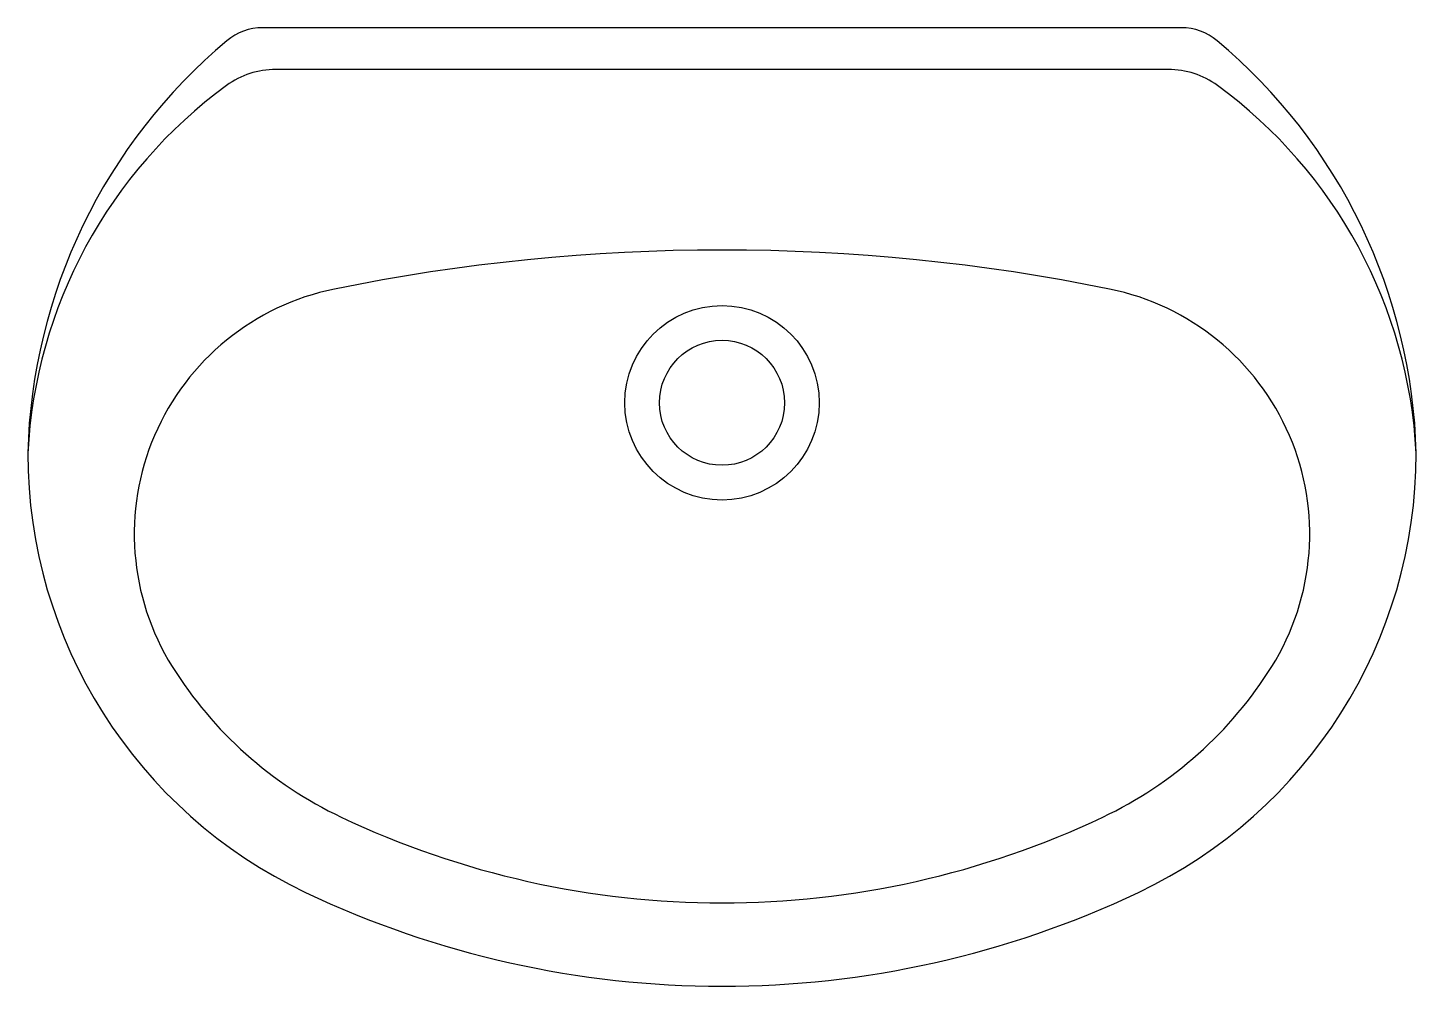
# Model space of a CAD drawing. Extents: x 566 to 1066, y 1430 to 1775.
import ezdxf

# ---------------------------------------------------------------- set-up
doc = ezdxf.new("R2010")
doc.units = 0
doc.header["$LTSCALE"] = 50
doc.layers.add('FINA', color=6, linetype='CONTINUOUS')
doc.layers.add('GROSSA', color=3, linetype='CONTINUOUS')

msp = doc.modelspace()

# ---------------------------------------------------------------- linework, layer by layer
at = {"layer": 'FINA', "color": 0, "linetype": 'CONTINUOUS'}
msp.add_circle((816.39, 1640.38), 35, dxfattribs=at)
at = {"layer": 'GROSSA', "color": 0, "linetype": 'CONTINUOUS'}
for p, q in [((981.85, 1775.38), (650.93, 1775.38)), ((977.11, 1760.38), (655.67, 1760.38))]:
    msp.add_line(p, q, dxfattribs=at)
msp.add_circle((816.39, 1640.38), 22.5, dxfattribs=at)
for centre, radius, start, end in [((650.93, 1755.38), 20, 90, 129.8735), ((981.85, 1755.38), 20, 50.1265, 90), ((766.33, 1617.23), 200, 129.8735, 178.5591), ((866.45, 1617.23), 200, 1.4409, 50.1265), ((655.67, 1730.38), 30, 90, 126.1265), ((977.11, 1730.38), 30, 53.8735, 90), ((741.16, 1613.26), 175, 126.1265, 177.0504), ((891.62, 1613.26), 175, 2.9496, 53.8735), ((816.39, 995.38), 700, 78.49688, 101.50312), ((694.74, 1593.12), 90, 101.5031, 211.9915), ((938.04, 1593.12), 90, 328.0085, 78.4969), ((741.39, 1622.26), 175, 180, 244.6231), ((891.39, 1622.26), 175, 295.3769, 0), ((741.39, 1622.26), 145, 211.9915, 244.6231), ((891.39, 1622.26), 145, 295.3769, 328.0085), ((816.39, 1780.38), 320, 244.6231, 295.3769), ((816.39, 1780.38), 350, 244.6231, 295.3769)]:
    msp.add_arc(centre, radius, start, end, dxfattribs=at)

doc.saveas('drawing.dxf')
